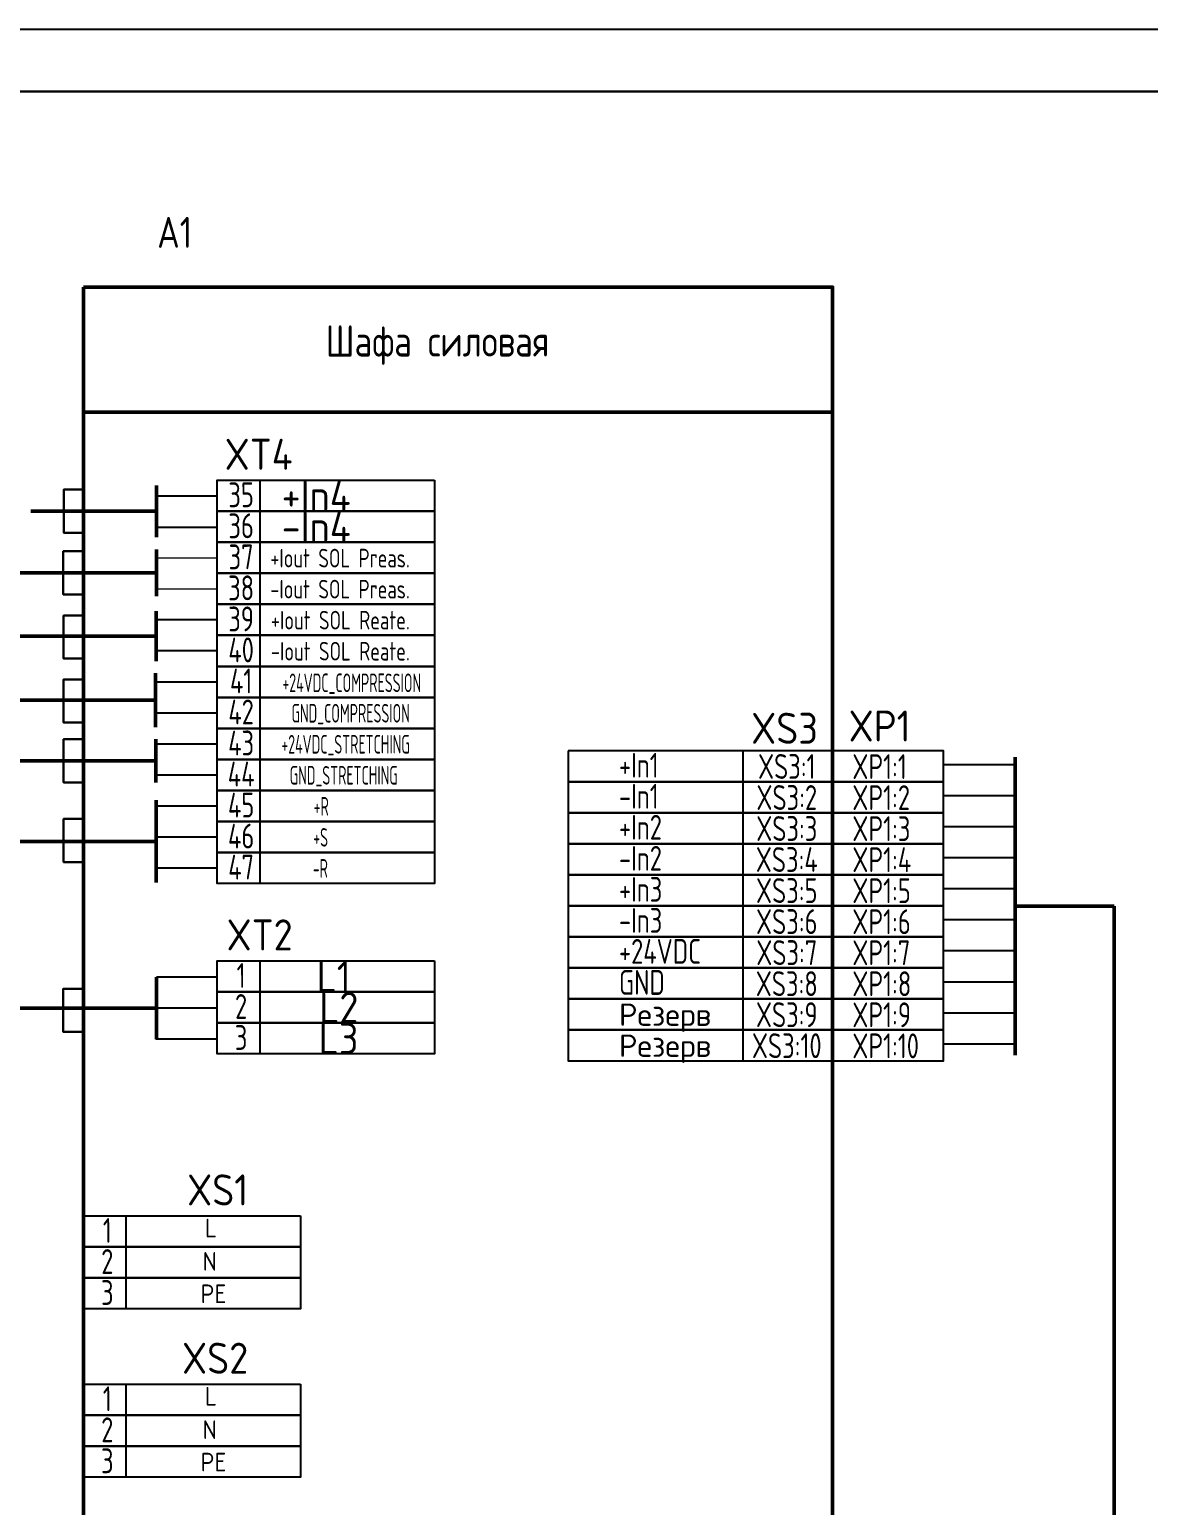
# Model space of a CAD drawing. Header units: millimetres. Extents: x 15161 to 15581, y 22740 to 23037.
# Drawn here: x 15389.9 to 15480.1, y 22918.4 to 23037.3 of the extents above; entities that cross this region are included whole.
import ezdxf
from ezdxf.enums import TextEntityAlignment as Align

# ---------------------------------------------------------------- set-up
doc = ezdxf.new("R2010")
doc.units = ezdxf.units.MM
for name, color, linetype, lineweight in [('0.25-STAMP', 10, 'Continuous', 25), ('0.3-STAMP', 7, 'Continuous', 30), ('Рамка А3', 10, 'Continuous', 25)]:
    doc.layers.add(name, color=color, linetype=linetype, lineweight=lineweight)
for name, color, linetype in [('_MULTI_WIRE', 9, 'Continuous'), ('BLU_10.0mm^2', 5, 'Continuous'), ('BLU_2.5mm^2', 5, 'Continuous'), ('DESC', 1, 'Continuous'), ('GRN_0.75mm^2', 3, 'Continuous'), ('SYMS', 7, 'Continuous'), ('TAGS', 51, 'Continuous'), ('TERMS', 4, 'Continuous')]:
    doc.layers.add(name, color=color, linetype=linetype)
doc.styles.get("Standard").update_dxf_attribs({"font": 'isocpeur.ttf'})
doc.styles.add('WD_IEC', font='ISOCP2.shx', dxfattribs={"width": 0.9, "height": 4})
doc.styles.add('ГОСТ 2.304', font='cs_gost2304.shx')

# ---------------------------------------------------------------- blocks, each defined once
blk = doc.blocks.new('Рамка А3-горизонтально')
at = {"layer": '0.25-STAMP'}
blk.add_lwpolyline([(0, 0), (420, 0), (420, 297), (0, 297), (0, 0)], dxfattribs=at)
at = {"layer": '0.3-STAMP'}
blk.add_lwpolyline([(20, 5), (415, 5), (415, 292), (20, 292), (20, 5)], dxfattribs=at)
blk = doc.blocks.new('VT0001_002')
at = {"layer": 'BLU_2.5mm^2', "color": 0, "transparency": 33554687}
blk.add_line((0, -3.43), (2.5, -3.43), dxfattribs=at)
blk.add_lwpolyline([(0, -17.5), (2.5, -17.5), (2.5, 0), (0, 0)], close=True, dxfattribs=at)
at = {"color": 2, "lineweight": 15, "true_color": 0xf1eb1f, "transparency": 33554687, "style": 'WD_IEC', "flags": 1}
for tag, p, height in [('ASSYCODE', (2.75, 7.32), 1), ('CATDESC', (2.75, 5.82), 1), ('MFG', (2.75, 3.82), 1.5), ('CAT', (2.75, 1.32), 1.5)]:
    blk.add_attdef(tag, p, '', height=height, dxfattribs=at)
at = {"color": 2, "lineweight": 15, "true_color": 0xf1eb1f, "transparency": 33554687, "style": 'WD_IEC'}
for tag, p in [('INST', (-2.25, 5.32)), ('LOC', (-2.25, 1.32)), ('DESC1', (-2.25, -10.43)), ('DESC2', (-2.25, -13.93)), ('DESC3', (-2.25, -17.43))]:
    blk.add_attdef(tag, text='', height=2.5, dxfattribs=at).set_placement(p, align=Align.RIGHT)
at = {"color": 2, "lineweight": 15, "true_color": 0xf1eb1f, "transparency": 33554687, "style": 'WD_IEC', "width": 0.8}
blk.add_attdef('TERM01', text='', height=2, rotation=89.5557, dxfattribs=at).set_placement((0.47, -1.92), align=Align.TOP_CENTER)
at = {"color": 0, "transparency": 33554687, "flags": 1}
blk.add_attdef('X2LINK', (1.25, 0), '', height=0.01, dxfattribs=at)
at = {"color": 0, "transparency": 33554687, "style": 'WD_IEC', "flags": 1}
for tag, p, height in [('X2TERM01', (1.25, 0), 0.08), ('STRIPSEQ', (0, -3.43), 0.03), ('LINKTERM', (0, -3.47), 0.03), ('X8TERM01', (1.25, -17.5), 0.08)]:
    blk.add_attdef(tag, p, '', height=height, dxfattribs=at)
at = {"color": 2, "lineweight": 15, "true_color": 0xf1eb1f, "transparency": 33554687, "style": 'WD_IEC', "flags": 8}
blk.add_attdef('TAGSTRIP', text='', height=2.5, dxfattribs=at).set_placement((-2.25, -2.93), align=Align.RIGHT)
blk = doc.blocks.new('HDV1_002')
blk.add_line((0, 0), (0, -2.5))
at = {"layer": 'BLU_2.5mm^2', "color": 0, "transparency": 33554687}
blk.add_line((-7.23, 0), (-7.23, -2.5), dxfattribs=at)
blk.add_lwpolyline([(-21.3, 0), (-21.3, -2.5), (8.94, -2.5), (8.94, 0)], close=True, dxfattribs=at)
at = {"color": 2, "lineweight": 15, "true_color": 0xf1eb1f, "transparency": 33554687, "style": 'WD_IEC'}
for tag, p in [('DESC3', (-21.23, 2.25)), ('LOC', (-2.48, 2.25))]:
    blk.add_attdef(tag, text='', height=2.5, rotation=270, dxfattribs=at).set_placement(p, align=Align.RIGHT)
at = {"color": 2, "lineweight": 15, "true_color": 0xf1eb1f, "transparency": 33554687, "style": 'WD_IEC', "flags": 8}
blk.add_attdef('TAGSTRIP', text='', height=2.5, dxfattribs=at).set_placement((4.15, 0), align=Align.RIGHT)
at = {"color": 2, "lineweight": 15, "true_color": 0xf1eb1f, "transparency": 33554687, "style": 'WD_IEC'}
for tag, p in [('INST', (7.44, 0)), ('DESC1', (-11.46, -2.5)), ('DESC2', (9.03, -2.5))]:
    blk.add_attdef(tag, text='', height=2.5, dxfattribs=at).set_placement(p, align=Align.RIGHT)
at = {"color": 0, "transparency": 33554687, "style": 'WD_IEC', "flags": 1}
for tag, p, height in [('LINKTERM', (-7.27, 0), 0.03), ('STRIPSEQ', (-7.23, 0), 0.03), ('X8TERM01', (-21.3, -1.25), 0.08), ('X2TERM01', (8.94, -1.25), 0.08)]:
    blk.add_attdef(tag, p, '', height=height, rotation=270, dxfattribs=at)
at = {"color": 2, "lineweight": 15, "true_color": 0xf1eb1f, "transparency": 33554687, "style": 'WD_IEC', "width": 0.8}
blk.add_attdef('TERM01', text='', height=2, rotation=359.5557, dxfattribs=at).set_placement((-3.69, -0.3), align=Align.TOP_CENTER)
at = {"color": 0, "transparency": 33554687, "flags": 1}
blk.add_attdef('X2LINK', (-3.8, -1.25), '', height=0.01, rotation=270, dxfattribs=at)
at = {"color": 2, "lineweight": 15, "true_color": 0xf1eb1f, "transparency": 33554687, "style": 'WD_IEC', "flags": 1}
for tag, p, height in [('CAT', (-2.48, -2.75), 1.5), ('MFG', (0.02, -2.75), 1.5), ('CATDESC', (2.02, -2.75), 1), ('ASSYCODE', (3.52, -2.75), 1)]:
    blk.add_attdef(tag, p, '', height=height, rotation=270, dxfattribs=at)

msp = doc.modelspace()

# ---------------------------------------------------------------- linework, layer by layer
at = {"lineweight": 50}
msp.add_line((15394.24, 23006.5), (15454.6, 23006.5), dxfattribs=at)
msp.add_lwpolyline([(15394.24, 23016.57), (15454.6, 23016.57), (15454.6, 22886.62), (15394.24, 22886.62)], close=True, dxfattribs=at)
at = {"layer": '_MULTI_WIRE', "lineweight": 50}
for p, q in [((15400.12, 23000.58), (15400.12, 22996.43)), ((15400.12, 22998.5), (15390, 22998.5)), ((15400.12, 22995.42), (15400.12, 22991.66)), ((15388.14, 22993.54), (15390, 22993.54)), ((15400.12, 22993.54), (15390, 22993.54)), ((15400.11, 22990.46), (15400.11, 22986.42)), ((15400.11, 22988.44), (15385.94, 22988.44)), ((15400.11, 22986.42), (15400.11, 22988.44)), ((15400.04, 22985.46), (15400.04, 22981.11)), ((15400.04, 22983.28), (15383.93, 22983.28)), ((15400.09, 22980.14), (15400.09, 22976.64)), ((15400.09, 22978.39), (15381.51, 22978.39)), ((15469.3, 22978.68), (15469.3, 22954.67)), ((15400.1, 22975.22), (15400.1, 22968.58)), ((15383.03, 22971.9), (15400.1, 22971.9)), ((15469.3, 22966.68), (15477.28, 22966.68)), ((15477.28, 22966.68), (15477.28, 22902.16)), ((15400.12, 22960.97), (15400.12, 22955.97)), ((15383.03, 22958.47), (15390.77, 22958.47)), ((15400.12, 22958.47), (15390.77, 22958.47))]:
    msp.add_line(p, q, dxfattribs=at)
at = {"layer": '_MULTI_WIRE', "lineweight": 30}
for points in [[(15394.24, 23000.25), (15392.66, 23000.25), (15392.66, 22996.77), (15394.24, 22996.77)], [(15394.19, 22995.28), (15392.62, 22995.28), (15392.62, 22991.8), (15394.19, 22991.8)], [(15394.22, 22990.1), (15392.65, 22990.1), (15392.65, 22986.63), (15394.22, 22986.63)], [(15394.21, 22984.96), (15392.64, 22984.96), (15392.64, 22981.48), (15394.21, 22981.48)], [(15394.21, 22980.14), (15392.64, 22980.14), (15392.64, 22976.66), (15394.21, 22976.66)], [(15394.21, 22973.71), (15392.64, 22973.71), (15392.64, 22970.24), (15394.21, 22970.24)], [(15394.19, 22960.03), (15392.62, 22960.03), (15392.62, 22956.55), (15394.19, 22956.55)]]:
    msp.add_lwpolyline(points, close=True, dxfattribs=at)
at = {"layer": 'BLU_10.0mm^2'}
for p, q in [((15405.02, 22960.97), (15400.12, 22960.97)), ((15405.02, 22958.47), (15400.12, 22958.47)), ((15405.02, 22955.97), (15400.08, 22955.97))]:
    msp.add_line(p, q, dxfattribs=at)
at = {"layer": 'GRN_0.75mm^2'}
for p, q in [((15405.02, 22999.71), (15400.12, 22999.71)), ((15405.02, 22997.21), (15400.12, 22997.21)), ((15405.02, 22984.73), (15400.07, 22984.73)), ((15405.02, 22982.23), (15400.07, 22982.23)), ((15405.02, 22979.73), (15400.07, 22979.73)), ((15405.02, 22977.23), (15400.07, 22977.23)), ((15463.54, 22977.96), (15463.54, 22978.1)), ((15463.54, 22978.1), (15469.3, 22978.1)), ((15463.54, 22975.46), (15463.54, 22975.6)), ((15463.54, 22975.6), (15469.3, 22975.6)), ((15405.02, 22974.75), (15400.07, 22974.75)), ((15463.54, 22972.96), (15463.54, 22973.1)), ((15463.54, 22973.1), (15469.3, 22973.1)), ((15405.02, 22972.25), (15400.07, 22972.25)), ((15463.54, 22970.46), (15463.54, 22970.6)), ((15463.54, 22970.6), (15469.3, 22970.6)), ((15405.02, 22969.75), (15400.07, 22969.75)), ((15463.54, 22967.96), (15463.54, 22968.1)), ((15463.54, 22968.1), (15469.3, 22968.1)), ((15463.54, 22965.46), (15463.54, 22965.6)), ((15463.54, 22965.6), (15469.3, 22965.6)), ((15463.54, 22962.96), (15463.54, 22963.1)), ((15463.54, 22963.1), (15469.3, 22963.1)), ((15463.54, 22960.46), (15463.54, 22960.6)), ((15463.54, 22960.6), (15469.3, 22960.6)), ((15463.54, 22957.96), (15463.54, 22958.1)), ((15463.54, 22958.1), (15469.3, 22958.1)), ((15463.54, 22955.46), (15463.54, 22955.6)), ((15463.54, 22955.6), (15469.3, 22955.6))]:
    msp.add_line(p, q, dxfattribs=at)
at = {"layer": 'GRN_0.75mm^2', "lineweight": 15}
for p, q in [((15405.02, 22994.73), (15400.12, 22994.73)), ((15405.02, 22992.23), (15400.12, 22992.23))]:
    msp.add_line(p, q, dxfattribs=at)
at = {"layer": 'GRN_0.75mm^2', "lineweight": -3}
for p, q in [((15405.02, 22989.77), (15400.11, 22989.77)), ((15405.02, 22987.27), (15400.11, 22987.27))]:
    msp.add_line(p, q, dxfattribs=at)

# ---------------------------------------------------------------- block references
at = {"layer": 'SYMS'}
ref = msp.add_blockref('VT0001_002', (15405.02, 23001.01), dxfattribs=dict(at, xscale=-1, rotation=90))
ref.add_attrib('TERM01', '35', dxfattribs={"layer": 'TERMS', "color": 2, "lineweight": 15, "true_color": 0xf1eb1f, "transparency": 33554687, "height": 2, "rotation": 0.4443, "style": 'WD_IEC', "width": 0.8}).set_placement((15406.94, 23000.83), align=Align.TOP_CENTER)
ref.add_attrib('TAGSTRIP', 'XT4', dxfattribs={"layer": 'TAGS', "color": 2, "lineweight": 15, "true_color": 0xf1eb1f, "transparency": 33554687, "height": 2.5, "style": 'WD_IEC', "flags": 8}).set_placement((15411.1, 23001.85), align=Align.RIGHT)
ref.add_attrib('DESC1', '+In4', dxfattribs={"layer": 'DESC', "color": 2, "lineweight": 15, "true_color": 0xf1eb1f, "transparency": 33554687, "height": 2.5, "style": 'WD_IEC'}).set_placement((15415.78, 22998.51), align=Align.RIGHT)
ref = msp.add_blockref('VT0001_002', (15405.02, 22998.51), dxfattribs=dict(at, xscale=-1, rotation=90))
ref.add_attrib('TERM01', '36', dxfattribs={"layer": 'TERMS', "color": 2, "lineweight": 15, "true_color": 0xf1eb1f, "transparency": 33554687, "height": 2, "rotation": 0.4443, "style": 'WD_IEC', "width": 0.8}).set_placement((15406.94, 22998.33), align=Align.TOP_CENTER)
ref.add_attrib('DESC1', '-In4', dxfattribs={"layer": 'DESC', "color": 2, "lineweight": 15, "true_color": 0xf1eb1f, "transparency": 33554687, "height": 2.5, "style": 'WD_IEC'}).set_placement((15415.78, 22996.01), align=Align.RIGHT)
ref = msp.add_blockref('VT0001_002', (15405.02, 22996.01), dxfattribs=dict(at, xscale=-1, rotation=90))
ref.add_attrib('TERM01', '37', dxfattribs={"layer": 'TERMS', "color": 2, "lineweight": 15, "true_color": 0xf1eb1f, "transparency": 33554687, "height": 2, "rotation": 0.4443, "style": 'WD_IEC', "width": 0.8}).set_placement((15406.94, 22995.83), align=Align.TOP_CENTER)
ref.add_attrib('DESC1', '+Iout SOL Preas.', dxfattribs={"layer": 'DESC', "color": 2, "lineweight": 15, "true_color": 0xf1eb1f, "transparency": 33554687, "height": 1.5, "style": 'WD_IEC', "width": 0.8}).set_placement((15420.54, 22993.98), align=Align.RIGHT)
ref = msp.add_blockref('VT0001_002', (15405.02, 22993.51), dxfattribs=dict(at, xscale=-1, rotation=90))
ref.add_attrib('TERM01', '38', dxfattribs={"layer": 'TERMS', "color": 2, "lineweight": 15, "true_color": 0xf1eb1f, "transparency": 33554687, "height": 2, "rotation": 0.4443, "style": 'WD_IEC', "width": 0.8}).set_placement((15406.94, 22993.33), align=Align.TOP_CENTER)
ref.add_attrib('DESC1', '-Iout SOL Preas.', dxfattribs={"layer": 'DESC', "color": 2, "lineweight": 15, "true_color": 0xf1eb1f, "transparency": 33554687, "height": 1.5, "style": 'WD_IEC', "width": 0.8}).set_placement((15420.54, 22991.48), align=Align.RIGHT)
ref = msp.add_blockref('VT0001_002', (15405.02, 22991.01), dxfattribs=dict(at, xscale=-1, rotation=90))
ref.add_attrib('TERM01', '39', dxfattribs={"layer": 'TERMS', "color": 2, "lineweight": 15, "true_color": 0xf1eb1f, "transparency": 33554687, "height": 2, "rotation": 0.4443, "style": 'WD_IEC', "width": 0.8}).set_placement((15406.94, 22990.83), align=Align.TOP_CENTER)
ref.add_attrib('DESC1', '+Iout SOL Reate.', dxfattribs={"layer": 'DESC', "color": 2, "lineweight": 15, "true_color": 0xf1eb1f, "transparency": 33554687, "height": 1.5, "style": 'WD_IEC', "width": 0.8}).set_placement((15420.54, 22988.98), align=Align.RIGHT)
ref = msp.add_blockref('VT0001_002', (15405.02, 22988.51), dxfattribs=dict(at, xscale=-1, rotation=90))
ref.add_attrib('TERM01', '40', dxfattribs={"layer": 'TERMS', "color": 2, "lineweight": 15, "true_color": 0xf1eb1f, "transparency": 33554687, "height": 2, "rotation": 0.4443, "style": 'WD_IEC', "width": 0.8}).set_placement((15406.94, 22988.33), align=Align.TOP_CENTER)
ref.add_attrib('DESC1', '-Iout SOL Reate.', dxfattribs={"layer": 'DESC', "color": 2, "lineweight": 15, "true_color": 0xf1eb1f, "transparency": 33554687, "height": 1.5, "style": 'WD_IEC', "width": 0.8}).set_placement((15420.54, 22986.48), align=Align.RIGHT)
ref = msp.add_blockref('VT0001_002', (15405.02, 22986.01), dxfattribs=dict(at, xscale=-1, rotation=90))
ref.add_attrib('TERM01', '41', dxfattribs={"layer": 'TERMS', "color": 2, "lineweight": 15, "true_color": 0xf1eb1f, "transparency": 33554687, "height": 2, "rotation": 0.4443, "style": 'WD_IEC', "width": 0.8}).set_placement((15406.94, 22985.83), align=Align.TOP_CENTER)
ref.add_attrib('DESC1', '+24VDC_COMPRESSION', dxfattribs={"layer": 'DESC', "color": 2, "lineweight": 15, "true_color": 0xf1eb1f, "transparency": 33554687, "height": 1.5, "style": 'WD_IEC', "width": 0.6}).set_placement((15421.45, 22983.93), align=Align.RIGHT)
ref = msp.add_blockref('VT0001_002', (15405.02, 22983.51), dxfattribs=dict(at, xscale=-1, rotation=90))
ref.add_attrib('TERM01', '42', dxfattribs={"layer": 'TERMS', "color": 2, "lineweight": 15, "true_color": 0xf1eb1f, "transparency": 33554687, "height": 2, "rotation": 0.4443, "style": 'WD_IEC', "width": 0.8}).set_placement((15406.94, 22983.33), align=Align.TOP_CENTER)
ref.add_attrib('DESC1', 'GND_COMPRESSION', dxfattribs={"layer": 'DESC', "color": 2, "lineweight": 15, "true_color": 0xf1eb1f, "transparency": 33554687, "height": 1.5, "style": 'WD_IEC', "width": 0.6}).set_placement((15420.54, 22981.48), align=Align.RIGHT)
ref = msp.add_blockref('HDV1_002', (15454.6, 22979.21), dxfattribs=at)
ref.add_attrib('TERM01', 'XS3:1', dxfattribs={"layer": 'TERMS', "color": 2, "lineweight": 15, "true_color": 0xf1eb1f, "transparency": 33554687, "height": 2, "style": 'WD_IEC', "width": 0.8}).set_placement((15450.91, 22976.94), align=Align.CENTER)
ref.add_attrib('TAGSTRIP', 'XS3', dxfattribs={"layer": 'TAGS', "color": 2, "lineweight": 15, "true_color": 0xf1eb1f, "transparency": 33554687, "height": 2.5, "style": 'WD_IEC', "flags": 8}).set_placement((15453.42, 22979.77), align=Align.RIGHT)
ref.add_attrib('DESC1', '+In1', (15437.39, 22977.04), dxfattribs={"layer": 'DESC', "color": 2, "lineweight": 15, "true_color": 0xf1eb1f, "transparency": 33554687, "height": 2, "style": 'WD_IEC', "width": 0.8})
ref.add_attrib('DESC2', 'XP1:1', (15456.19, 22976.93), dxfattribs={"layer": 'DESC', "color": 2, "lineweight": 15, "true_color": 0xf1eb1f, "transparency": 33554687, "height": 2, "style": 'WD_IEC', "width": 0.8})
ref.add_attrib('DESC3', 'XP1', dxfattribs={"layer": 'DESC', "color": 2, "lineweight": 15, "true_color": 0xf1eb1f, "transparency": 33554687, "height": 2.5, "style": 'WD_IEC'}).set_placement((15460.89, 22979.95), align=Align.RIGHT)
ref = msp.add_blockref('VT0001_002', (15405.02, 22981.01), dxfattribs=dict(at, xscale=-1, rotation=90))
ref.add_attrib('TERM01', '43', dxfattribs={"layer": 'TERMS', "color": 2, "lineweight": 15, "true_color": 0xf1eb1f, "transparency": 33554687, "height": 2, "rotation": 0.4443, "style": 'WD_IEC', "width": 0.8}).set_placement((15406.94, 22980.83), align=Align.TOP_CENTER)
ref.add_attrib('DESC1', '+24VDC_STRETCHING', dxfattribs={"layer": 'DESC', "color": 2, "lineweight": 15, "true_color": 0xf1eb1f, "transparency": 33554687, "height": 1.5, "style": 'WD_IEC', "width": 0.6}).set_placement((15420.54, 22978.98), align=Align.RIGHT)
ref = msp.add_blockref('VT0001_002', (15405.02, 22978.51), dxfattribs=dict(at, xscale=-1, rotation=90))
ref.add_attrib('TERM01', '44', dxfattribs={"layer": 'TERMS', "color": 2, "lineweight": 15, "true_color": 0xf1eb1f, "transparency": 33554687, "height": 2, "rotation": 0.4443, "style": 'WD_IEC', "width": 0.8}).set_placement((15406.94, 22978.33), align=Align.TOP_CENTER)
ref.add_attrib('DESC1', 'GND_STRETCHING', dxfattribs={"layer": 'DESC', "color": 2, "lineweight": 15, "true_color": 0xf1eb1f, "transparency": 33554687, "height": 1.5, "style": 'WD_IEC', "width": 0.6}).set_placement((15419.57, 22976.48), align=Align.RIGHT)
ref = msp.add_blockref('VT0001_002', (15405.02, 22976.01), dxfattribs=dict(at, xscale=-1, rotation=90))
ref.add_attrib('TERM01', '45', dxfattribs={"layer": 'TERMS', "color": 2, "lineweight": 15, "true_color": 0xf1eb1f, "transparency": 33554687, "height": 2, "rotation": 0.4443, "style": 'WD_IEC', "width": 0.8}).set_placement((15406.94, 22975.83), align=Align.TOP_CENTER)
ref.add_attrib('DESC1', '+R', dxfattribs={"layer": 'DESC', "color": 2, "lineweight": 15, "true_color": 0xf1eb1f, "transparency": 33554687, "height": 1.5, "style": 'WD_IEC', "width": 0.6}).set_placement((15414.01, 22973.98), align=Align.RIGHT)
ref = msp.add_blockref('HDV1_002', (15454.6, 22976.71), dxfattribs=at)
ref.add_attrib('TERM01', 'XS3:2', dxfattribs={"layer": 'TERMS', "color": 2, "lineweight": 15, "true_color": 0xf1eb1f, "transparency": 33554687, "height": 2, "style": 'WD_IEC', "width": 0.8}).set_placement((15450.91, 22974.44), align=Align.CENTER)
ref.add_attrib('DESC1', '-In1', (15437.39, 22974.54), dxfattribs={"layer": 'DESC', "color": 2, "lineweight": 15, "true_color": 0xf1eb1f, "transparency": 33554687, "height": 2, "style": 'WD_IEC', "width": 0.8})
ref.add_attrib('DESC2', 'XP1:2', (15456.19, 22974.43), dxfattribs={"layer": 'DESC', "color": 2, "lineweight": 15, "true_color": 0xf1eb1f, "transparency": 33554687, "height": 2, "style": 'WD_IEC', "width": 0.8})
ref = msp.add_blockref('HDV1_002', (15454.6, 22974.21), dxfattribs=at)
ref.add_attrib('TERM01', 'XS3:3', dxfattribs={"layer": 'TERMS', "color": 2, "lineweight": 15, "true_color": 0xf1eb1f, "transparency": 33554687, "height": 2, "style": 'WD_IEC', "width": 0.8}).set_placement((15450.91, 22971.94), align=Align.CENTER)
ref.add_attrib('DESC1', '+In2', (15437.39, 22972.04), dxfattribs={"layer": 'DESC', "color": 2, "lineweight": 15, "true_color": 0xf1eb1f, "transparency": 33554687, "height": 2, "style": 'WD_IEC', "width": 0.8})
ref.add_attrib('DESC2', 'XP1:3', (15456.19, 22971.93), dxfattribs={"layer": 'DESC', "color": 2, "lineweight": 15, "true_color": 0xf1eb1f, "transparency": 33554687, "height": 2, "style": 'WD_IEC', "width": 0.8})
ref = msp.add_blockref('VT0001_002', (15405.02, 22973.51), dxfattribs=dict(at, xscale=-1, rotation=90))
ref.add_attrib('TERM01', '46', dxfattribs={"layer": 'TERMS', "color": 2, "lineweight": 15, "true_color": 0xf1eb1f, "transparency": 33554687, "height": 2, "rotation": 0.4443, "style": 'WD_IEC', "width": 0.8}).set_placement((15406.94, 22973.33), align=Align.TOP_CENTER)
ref.add_attrib('DESC1', '+S', dxfattribs={"layer": 'DESC', "color": 2, "lineweight": 15, "true_color": 0xf1eb1f, "transparency": 33554687, "height": 1.5, "style": 'WD_IEC', "width": 0.6}).set_placement((15413.95, 22971.48), align=Align.RIGHT)
ref = msp.add_blockref('HDV1_002', (15454.6, 22971.71), dxfattribs=at)
ref.add_attrib('TERM01', 'XS3:4', dxfattribs={"layer": 'TERMS', "color": 2, "lineweight": 15, "true_color": 0xf1eb1f, "transparency": 33554687, "height": 2, "style": 'WD_IEC', "width": 0.8}).set_placement((15450.91, 22969.44), align=Align.CENTER)
ref.add_attrib('DESC1', '-In2', (15437.39, 22969.54), dxfattribs={"layer": 'DESC', "color": 2, "lineweight": 15, "true_color": 0xf1eb1f, "transparency": 33554687, "height": 2, "style": 'WD_IEC', "width": 0.8})
ref.add_attrib('DESC2', 'XP1:4', (15456.19, 22969.43), dxfattribs={"layer": 'DESC', "color": 2, "lineweight": 15, "true_color": 0xf1eb1f, "transparency": 33554687, "height": 2, "style": 'WD_IEC', "width": 0.8})
ref = msp.add_blockref('VT0001_002', (15405.02, 22971.01), dxfattribs=dict(at, xscale=-1, rotation=90))
ref.add_attrib('TERM01', '47', dxfattribs={"layer": 'TERMS', "color": 2, "lineweight": 15, "true_color": 0xf1eb1f, "transparency": 33554687, "height": 2, "rotation": 0.4443, "style": 'WD_IEC', "width": 0.8}).set_placement((15406.94, 22970.83), align=Align.TOP_CENTER)
ref.add_attrib('DESC1', '-R', dxfattribs={"layer": 'DESC', "color": 2, "lineweight": 15, "true_color": 0xf1eb1f, "transparency": 33554687, "height": 1.5, "style": 'WD_IEC', "width": 0.6}).set_placement((15413.94, 22968.98), align=Align.RIGHT)
ref = msp.add_blockref('HDV1_002', (15454.6, 22969.21), dxfattribs=at)
ref.add_attrib('TERM01', 'XS3:5', dxfattribs={"layer": 'TERMS', "color": 2, "lineweight": 15, "true_color": 0xf1eb1f, "transparency": 33554687, "height": 2, "style": 'WD_IEC', "width": 0.8}).set_placement((15450.91, 22966.94), align=Align.CENTER)
ref.add_attrib('DESC1', '+In3', (15437.39, 22967.04), dxfattribs={"layer": 'DESC', "color": 2, "lineweight": 15, "true_color": 0xf1eb1f, "transparency": 33554687, "height": 2, "style": 'WD_IEC', "width": 0.8})
ref.add_attrib('DESC2', 'XP1:5', (15456.19, 22966.93), dxfattribs={"layer": 'DESC', "color": 2, "lineweight": 15, "true_color": 0xf1eb1f, "transparency": 33554687, "height": 2, "style": 'WD_IEC', "width": 0.8})
ref = msp.add_blockref('HDV1_002', (15454.6, 22966.71), dxfattribs=at)
ref.add_attrib('TERM01', 'XS3:6', dxfattribs={"layer": 'TERMS', "color": 2, "lineweight": 15, "true_color": 0xf1eb1f, "transparency": 33554687, "height": 2, "style": 'WD_IEC', "width": 0.8}).set_placement((15450.91, 22964.44), align=Align.CENTER)
ref.add_attrib('DESC1', '-In3', (15437.39, 22964.54), dxfattribs={"layer": 'DESC', "color": 2, "lineweight": 15, "true_color": 0xf1eb1f, "transparency": 33554687, "height": 2, "style": 'WD_IEC', "width": 0.8})
ref.add_attrib('DESC2', 'XP1:6', (15456.19, 22964.43), dxfattribs={"layer": 'DESC', "color": 2, "lineweight": 15, "true_color": 0xf1eb1f, "transparency": 33554687, "height": 2, "style": 'WD_IEC', "width": 0.8})
ref = msp.add_blockref('VT0001_002', (15405.02, 22962.28), dxfattribs=dict(at, xscale=-1, rotation=90))
ref.add_attrib('TERM01', '1', dxfattribs={"layer": 'TERMS', "color": 2, "lineweight": 15, "true_color": 0xf1eb1f, "transparency": 33554687, "height": 2, "rotation": 0.4443, "style": 'WD_IEC', "width": 0.8}).set_placement((15406.94, 22962.1), align=Align.TOP_CENTER)
ref.add_attrib('TAGSTRIP', 'XT2', dxfattribs={"layer": 'TAGS', "color": 2, "lineweight": 15, "true_color": 0xf1eb1f, "transparency": 33554687, "height": 2.5, "style": 'WD_IEC', "flags": 8}).set_placement((15411.1, 22963.12), align=Align.RIGHT)
ref.add_attrib('DESC1', 'L1', dxfattribs={"layer": 'DESC', "color": 2, "lineweight": 15, "true_color": 0xf1eb1f, "transparency": 33554687, "height": 2.5, "style": 'WD_IEC'}).set_placement((15415.78, 22959.78), align=Align.RIGHT)
ref = msp.add_blockref('HDV1_002', (15454.6, 22964.21), dxfattribs=at)
ref.add_attrib('TERM01', 'XS3:7', dxfattribs={"layer": 'TERMS', "color": 2, "lineweight": 15, "true_color": 0xf1eb1f, "transparency": 33554687, "height": 2, "style": 'WD_IEC', "width": 0.8}).set_placement((15450.91, 22961.94), align=Align.CENTER)
ref.add_attrib('DESC1', '+24VDC', (15437.39, 22962.04), dxfattribs={"layer": 'DESC', "color": 2, "lineweight": 15, "true_color": 0xf1eb1f, "transparency": 33554687, "height": 2, "style": 'WD_IEC', "width": 0.8})
ref.add_attrib('DESC2', 'XP1:7', (15456.19, 22961.93), dxfattribs={"layer": 'DESC', "color": 2, "lineweight": 15, "true_color": 0xf1eb1f, "transparency": 33554687, "height": 2, "style": 'WD_IEC', "width": 0.8})
ref = msp.add_blockref('HDV1_002', (15454.6, 22961.71), dxfattribs=at)
ref.add_attrib('TERM01', 'XS3:8', dxfattribs={"layer": 'TERMS', "color": 2, "lineweight": 15, "true_color": 0xf1eb1f, "transparency": 33554687, "height": 2, "style": 'WD_IEC', "width": 0.8}).set_placement((15450.91, 22959.44), align=Align.CENTER)
ref.add_attrib('DESC1', 'GND', (15437.39, 22959.54), dxfattribs={"layer": 'DESC', "color": 2, "lineweight": 15, "true_color": 0xf1eb1f, "transparency": 33554687, "height": 2, "style": 'WD_IEC', "width": 0.8})
ref.add_attrib('DESC2', 'XP1:8', (15456.19, 22959.43), dxfattribs={"layer": 'DESC', "color": 2, "lineweight": 15, "true_color": 0xf1eb1f, "transparency": 33554687, "height": 2, "style": 'WD_IEC', "width": 0.8})
ref = msp.add_blockref('VT0001_002', (15405.02, 22959.78), dxfattribs=dict(at, xscale=-1, rotation=90))
ref.add_attrib('TERM01', '2', dxfattribs={"layer": 'TERMS', "color": 2, "lineweight": 15, "true_color": 0xf1eb1f, "transparency": 33554687, "height": 2, "rotation": 0.4443, "style": 'WD_IEC', "width": 0.8}).set_placement((15406.94, 22959.6), align=Align.TOP_CENTER)
ref.add_attrib('DESC1', 'L2', dxfattribs={"layer": 'DESC', "color": 2, "lineweight": 15, "true_color": 0xf1eb1f, "transparency": 33554687, "height": 2.5, "style": 'WD_IEC'}).set_placement((15416.4, 22957.28), align=Align.RIGHT)
ref = msp.add_blockref('HDV1_002', (15454.6, 22959.21), dxfattribs=at)
ref.add_attrib('TERM01', 'XS3:9', dxfattribs={"layer": 'TERMS', "color": 2, "lineweight": 15, "true_color": 0xf1eb1f, "transparency": 33554687, "height": 2, "style": 'WD_IEC', "width": 0.8}).set_placement((15450.91, 22956.94), align=Align.CENTER)
ref.add_attrib('DESC1', 'Резерв', (15437.39, 22957.04), dxfattribs={"layer": 'DESC', "color": 2, "lineweight": 15, "true_color": 0xf1eb1f, "transparency": 33554687, "height": 1.8})
ref.add_attrib('DESC2', 'XP1:9', (15456.19, 22956.93), dxfattribs={"layer": 'DESC', "color": 2, "lineweight": 15, "true_color": 0xf1eb1f, "transparency": 33554687, "height": 2, "style": 'WD_IEC', "width": 0.8})
ref = msp.add_blockref('VT0001_002', (15405.02, 22957.28), dxfattribs=dict(at, xscale=-1, rotation=90))
ref.add_attrib('TERM01', '3', dxfattribs={"layer": 'TERMS', "color": 2, "lineweight": 15, "true_color": 0xf1eb1f, "transparency": 33554687, "height": 2, "rotation": 0.4443, "style": 'WD_IEC', "width": 0.8}).set_placement((15406.94, 22957.1), align=Align.TOP_CENTER)
ref.add_attrib('DESC1', 'L3', dxfattribs={"layer": 'DESC', "color": 2, "lineweight": 15, "true_color": 0xf1eb1f, "transparency": 33554687, "height": 2.5, "style": 'WD_IEC'}).set_placement((15416.4, 22954.78), align=Align.RIGHT)
ref = msp.add_blockref('HDV1_002', (15454.6, 22956.71), dxfattribs=at)
ref.add_attrib('TERM01', 'XS3:10', dxfattribs={"layer": 'TERMS', "color": 2, "lineweight": 15, "true_color": 0xf1eb1f, "transparency": 33554687, "height": 2, "style": 'WD_IEC', "width": 0.8}).set_placement((15450.91, 22954.44), align=Align.CENTER)
ref.add_attrib('DESC1', 'Резерв', (15437.39, 22954.54), dxfattribs={"layer": 'DESC', "color": 2, "lineweight": 15, "true_color": 0xf1eb1f, "transparency": 33554687, "height": 1.8})
ref.add_attrib('DESC2', 'XP1:10', (15456.19, 22954.43), dxfattribs={"layer": 'DESC', "color": 2, "lineweight": 15, "true_color": 0xf1eb1f, "transparency": 33554687, "height": 2, "style": 'WD_IEC', "width": 0.8})
ref = msp.add_blockref('VT0001_002', (15394.24, 22941.73), dxfattribs=dict(at, xscale=-1, rotation=90))
ref.add_attrib('TERM01', '1', dxfattribs={"layer": 'TERMS', "color": 2, "lineweight": 15, "true_color": 0xf1eb1f, "transparency": 33554687, "height": 2, "rotation": 0.4443, "style": 'WD_IEC', "width": 0.8}).set_placement((15396.16, 22941.55), align=Align.TOP_CENTER)
ref.add_attrib('TAGSTRIP', 'XS1', dxfattribs={"layer": 'TAGS', "color": 2, "lineweight": 15, "true_color": 0xf1eb1f, "transparency": 33554687, "height": 2.5, "style": 'WD_IEC', "flags": 8}).set_placement((15407.52, 22942.57), align=Align.RIGHT)
ref.add_attrib('DESC1', 'L', dxfattribs={"layer": 'DESC', "color": 2, "lineweight": 15, "true_color": 0xf1eb1f, "transparency": 33554687, "height": 1.5, "style": 'WD_IEC'}).set_placement((15405, 22940), align=Align.RIGHT)
ref = msp.add_blockref('VT0001_002', (15394.24, 22939.23), dxfattribs=dict(at, xscale=-1, rotation=90))
ref.add_attrib('TERM01', '2', dxfattribs={"layer": 'TERMS', "color": 2, "lineweight": 15, "true_color": 0xf1eb1f, "transparency": 33554687, "height": 2, "rotation": 0.4443, "style": 'WD_IEC', "width": 0.8}).set_placement((15396.16, 22939.05), align=Align.TOP_CENTER)
ref.add_attrib('DESC1', 'N', dxfattribs={"layer": 'DESC', "color": 2, "lineweight": 15, "true_color": 0xf1eb1f, "transparency": 33554687, "height": 1.5, "style": 'WD_IEC'}).set_placement((15405, 22937.31), align=Align.RIGHT)
ref = msp.add_blockref('VT0001_002', (15394.24, 22936.73), dxfattribs=dict(at, xscale=-1, rotation=90))
ref.add_attrib('TERM01', '3', dxfattribs={"layer": 'TERMS', "color": 2, "lineweight": 15, "true_color": 0xf1eb1f, "transparency": 33554687, "height": 2, "rotation": 0.4443, "style": 'WD_IEC', "width": 0.8}).set_placement((15396.16, 22936.55), align=Align.TOP_CENTER)
ref.add_attrib('DESC1', 'PE', dxfattribs={"layer": 'DESC', "color": 2, "lineweight": 15, "true_color": 0xf1eb1f, "transparency": 33554687, "height": 1.5, "style": 'WD_IEC'}).set_placement((15405.76, 22934.7), align=Align.RIGHT)
ref = msp.add_blockref('VT0001_002', (15394.24, 22928.17), dxfattribs=dict(at, xscale=-1, rotation=90))
ref.add_attrib('TERM01', '1', dxfattribs={"layer": 'TERMS', "color": 2, "lineweight": 15, "true_color": 0xf1eb1f, "transparency": 33554687, "height": 2, "rotation": 0.4443, "style": 'WD_IEC', "width": 0.8}).set_placement((15396.16, 22927.99), align=Align.TOP_CENTER)
ref.add_attrib('TAGSTRIP', 'XS2', dxfattribs={"layer": 'TAGS', "color": 2, "lineweight": 15, "true_color": 0xf1eb1f, "transparency": 33554687, "height": 2.5, "style": 'WD_IEC', "flags": 8}).set_placement((15407.52, 22929.01), align=Align.RIGHT)
ref.add_attrib('DESC1', 'L', dxfattribs={"layer": 'DESC', "color": 2, "lineweight": 15, "true_color": 0xf1eb1f, "transparency": 33554687, "height": 1.5, "style": 'WD_IEC'}).set_placement((15405, 22926.44), align=Align.RIGHT)
ref = msp.add_blockref('VT0001_002', (15394.24, 22925.67), dxfattribs=dict(at, xscale=-1, rotation=90))
ref.add_attrib('TERM01', '2', dxfattribs={"layer": 'TERMS', "color": 2, "lineweight": 15, "true_color": 0xf1eb1f, "transparency": 33554687, "height": 2, "rotation": 0.4443, "style": 'WD_IEC', "width": 0.8}).set_placement((15396.16, 22925.49), align=Align.TOP_CENTER)
ref.add_attrib('DESC1', 'N', dxfattribs={"layer": 'DESC', "color": 2, "lineweight": 15, "true_color": 0xf1eb1f, "transparency": 33554687, "height": 1.5, "style": 'WD_IEC'}).set_placement((15405, 22923.75), align=Align.RIGHT)
ref = msp.add_blockref('VT0001_002', (15394.24, 22923.17), dxfattribs=dict(at, xscale=-1, rotation=90))
ref.add_attrib('TERM01', '3', dxfattribs={"layer": 'TERMS', "color": 2, "lineweight": 15, "true_color": 0xf1eb1f, "transparency": 33554687, "height": 2, "rotation": 0.4443, "style": 'WD_IEC', "width": 0.8}).set_placement((15396.16, 22922.99), align=Align.TOP_CENTER)
ref.add_attrib('DESC1', 'PE', dxfattribs={"layer": 'DESC', "color": 2, "lineweight": 15, "true_color": 0xf1eb1f, "transparency": 33554687, "height": 1.5, "style": 'WD_IEC'}).set_placement((15405.76, 22921.14), align=Align.RIGHT)
at = {"layer": 'Рамка А3'}
msp.add_blockref('Рамка А3-горизонтально', (15161.06, 22740.32), dxfattribs=at)

# ---------------------------------------------------------------- texts
at = {"char_height": 2.5, "attachment_point": 1, "style": 'ГОСТ 2.304'}
for s, width, heights, insert in [('A1', 11.1697, [0], (15400.19, 23022.23)), ('Шафа силовая', 30.4505, [2.13], (15413.76, 23013.47))]:
    msp.add_mtext_dynamic_manual_height_columns(s, width=width, gutter_width=12.5, heights=heights, dxfattribs=dict(at, insert=insert))

doc.saveas('drawing.dxf')
